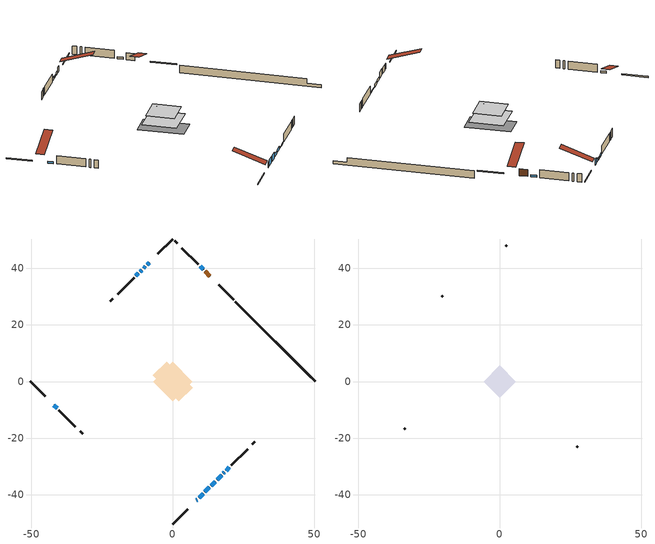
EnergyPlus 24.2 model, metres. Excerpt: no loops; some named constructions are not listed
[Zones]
conditioned space
 floor adiabatic (AdiabaticFloorConstruction): -6.93,0 0,6.93 6.93,0 0,-6.93 z0.61
 floor foundation (Slab1 construction): -7.06,2.19 -2.19,7.06 7.06,-2.19 2.19,-7.06 z-1.68
 wall outside (RimJoist1 construction): 0,-50.39 5.29,-45.1 / -50.39,0 -45.1,-5.29 / 0,50.39 -5.29,45.1 / 21.5,28.89 16.21,34.19 z0.61:0.91
 wall outside (AdiabaticWallConstruction 1): 13.14,37.25 11.44,38.95 z0.61:2.64
 wall outside (AdiabaticWallConstruction): 8.36,-42.03 8.65,-41.74 / -8.36,42.03 -9.07,41.33 z0.61:2.29; 9.3,-41.09 10.71,-39.69 / 11.36,-39.03 12.95,-37.45 z0.61:2.39; 10.79,39.61 9.65,40.74 / -42.03,-8.36 -40.9,-9.49 / -10.99,39.4 -11.53,38.86 z0.61:1.22; 13.6,-36.79 15,-35.39 / 15.66,-34.73 17.24,-33.15 z0.61:1.42; 17.9,-32.49 18.25,-32.14 z0.61:0.87; 18.91,-31.48 20.06,-30.33 z0.61:0.92; -9.72,40.67 -10.33,40.06 z0.61:1.53; -12.18,38.21 -13.03,37.36 z0.61:1.47
 wall outside (Wall1 construction): 20.72,-29.68 26.52,-23.87 / -40.24,-10.15 -34.44,-15.95 / -13.69,36.71 -19.49,30.9 / 9,41.4 3.19,47.2 z0.61:3.05
 wall outside (Wall4 construction): 28.19,-22.21 29.05,-21.34 / -32.77,-17.62 -31.91,-18.49 / -21.16,29.23 -22.03,28.37 / 1.53,48.87 0.66,49.74 z0.61:3.05
 wall foundation (FoundationWall1 construction): 22.16,28.23,-1.68 22.16,28.23,0.61 47.57,2.82,0.61 47.57,2.82,-0.74 50.39,0,-0.74 50.39,0,-1.68
 window (WindowConstruction 5): 8.36,-42.03 8.65,-41.74 z0.61:2.29
 window (WindowConstruction 3): 9.3,-41.09 10.71,-39.69 z0.61:2.39
 window (WindowConstruction 4): 11.36,-39.03 12.95,-37.45 z0.61:2.39
 window (WindowConstruction 9): 10.78,39.61 9.65,40.74 z0.61:1.22
 window (WindowConstruction 10): 13.6,-36.79 15,-35.39 z0.61:1.42
 window (WindowConstruction 11): 15.66,-34.73 17.24,-33.15 z0.61:1.42
 window (WindowConstruction 12): -42.03,-8.36 -40.9,-9.49 z0.61:1.22
 window (WindowConstruction 6): 17.9,-32.49 18.25,-32.14 z0.61:0.86
 window (WindowConstruction 7): 18.91,-31.48 20.06,-30.33 z0.61:0.91
 window (WindowConstruction 8): -8.36,42.03 -9.07,41.33 z0.61:2.29
 window (WindowConstruction): -9.72,40.67 -10.33,40.06 z0.61:1.52
 window (WindowConstruction 1): -10.99,39.4 -11.53,38.86 z0.61:1.22
 window (WindowConstruction 2): -12.19,38.21 -13.03,37.36 z0.61:1.47
 door (Door): 13.14,37.25 11.44,38.95 z0.61:2.64
 ceiling adiabatic (AdiabaticFloorConstruction): 0,-6.93 6.93,0 0,6.93 -6.93,0 z0.61
attic - vented
 floor to conditioned space (Floor1 construction Reversed): -5.71,0 0,5.71 5.71,0 0,-5.71 z3.05
 floor to conditioned space (Floor2 construction Reversed): -3.73,0 0,3.73 3.73,0 0,-3.73 z3.05
 wall outside (Wall2 construction): 27.18,-23.21 27.53,-22.86 / -33.78,-16.61 -33.43,-16.96 / -20.15,30.24 -20.5,29.89 / 2.53,47.86 2.18,48.21 z0.61:3.05
 roof outside (Roof1 construction): 7.7,-42.69,3.05 1.06,-36.05,6.18 -0.69,-37.8,6.18 5.95,-44.44,3.05; -42.69,-7.7,3.05 -36.05,-1.06,6.18 -37.8,0.69,6.18 -44.44,-5.95,3.05; -7.7,42.69,3.05 -1.06,36.05,6.18 0.69,37.8,6.18 -5.95,44.44,3.05; 13.8,36.59,3.05 7.15,29.95,6.18 8.9,28.2,6.18 15.55,34.84,3.05
[Material] Roughness=Rough; Thermal Absorptance=0.9
Name | Thickness {m} | Conductivity {W/m-K} | Density {kg/m3} | Specific Heat {J/kg-K} | Solar Absorptance | Visible Absorptance
ceiling loosefill ins | 0.169333 | 0.0480833 | 16.02 | 1046.75 | 0.7 | 0.7
ceiling stud and cavity | 0.1397 | 0.0901559 | 65.682 | 1177.47 | 0.7 | 0.7
ceiling stud and cavity 1 | 0.1397 | 0.511843 | 65.682 | 1177.47 | 0.7 | 0.7
gypsum board | 0.0127 | 0.160291 | 801 | 837.4 | 0.6 | 0.6
[Construction]
Floor1 construction: ceiling loosefill ins, ceiling stud and cavity, gypsum board
Floor2 construction: ceiling loosefill ins, ceiling stud and cavity 1, gypsum board
[Schedule:Day:Interval]
interior lighting schedule day: No, 01:00, 0.108182, 04:00, 0.0901515, 05:00, 0.0991667, 06:00, 0.162273, 07:00, 0.270455, 08:00, 0.342576, 10:00, 0.369621, 11:00, 0.351591, 12:00, 0.333561, 13:00, 0.324545, 14:00, 0.31553, 15:00, 0.333561, 16:00, 0.369621, 17:00, 0.450758, 18:00, 0.585985, 19:00, 0.775303, 20:00, 0.955606, 21:00, 0.991667, 22:00, 0.712197, 23:00, 0.360606, 24:00, 0.162273
interior lighting schedule day 1: No, 01:00, 0.100909, 04:00, 0.0840909, 05:00, 0.0925, 06:00, 0.151364, 07:00, 0.252273, 08:00, 0.319545, 10:00, 0.344773, 11:00, 0.327955, 12:00, 0.311136, 13:00, 0.302727, 14:00, 0.294318, 15:00, 0.311136, 16:00, 0.344773, 17:00, 0.420455, 18:00, 0.546591, 19:00, 0.723182, 20:00, 0.891364, 21:00, 0.925, 22:00, 0.664318, 23:00, 0.336364, 24:00, 0.151364
interior lighting schedule day 2: No, 01:00, 0.0927273, 04:00, 0.0772727, 05:00, 0.085, 06:00, 0.139091, 07:00, 0.231818, 08:00, 0.293636, 10:00, 0.316818, 11:00, 0.301364, 12:00, 0.285909, 13:00, 0.278182, 14:00, 0.270455, 15:00, 0.285909, 16:00, 0.316818, 17:00, 0.386364, 18:00, 0.502273, 19:00, 0.664545, 20:00, 0.819091, 21:00, 0.85, 22:00, 0.610455, 23:00, 0.309091, 24:00, 0.139091
interior lighting schedule day 3: No, 01:00, 0.0845455, 04:00, 0.0704545, 05:00, 0.0775, 06:00, 0.126818, 07:00, 0.211364, 08:00, 0.267727, 10:00, 0.288864, 11:00, 0.274773, 12:00, 0.260682, 13:00, 0.253636, 14:00, 0.246591, 15:00, 0.260682, 16:00, 0.288864, 17:00, 0.352273, 18:00, 0.457955, 19:00, 0.605909, 20:00, 0.746818, 21:00, 0.775, 22:00, 0.556591, 23:00, 0.281818, 24:00, 0.126818
interior lighting schedule day 4: No, 01:00, 0.0763636, 04:00, 0.0636364, 05:00, 0.07, 06:00, 0.114545, 07:00, 0.190909, 08:00, 0.241818, 10:00, 0.260909, 11:00, 0.248182, 12:00, 0.235455, 13:00, 0.229091, 14:00, 0.222727, 15:00, 0.235455, 16:00, 0.260909, 17:00, 0.318182, 18:00, 0.413636, 19:00, 0.547273, 20:00, 0.674545, 21:00, 0.7, 22:00, 0.502727, 23:00, 0.254545, 24:00, 0.114545
interior lighting schedule day 5: No, 01:00, 0.0727273, 04:00, 0.0606061, 05:00, 0.0666667, 06:00, 0.109091, 07:00, 0.181818, 08:00, 0.230303, 10:00, 0.248485, 11:00, 0.236364, 12:00, 0.224242, 13:00, 0.218182, 14:00, 0.212121, 15:00, 0.224242, 16:00, 0.248485, 17:00, 0.30303, 18:00, 0.393939, 19:00, 0.521212, 20:00, 0.642424, 21:00, 0.666667, 22:00, 0.478788, 23:00, 0.242424, 24:00, 0.109091
interior lighting schedule day 6: No, 01:00, 0.0745455, 04:00, 0.0621212, 05:00, 0.0683333, 06:00, 0.111818, 07:00, 0.186364, 08:00, 0.236061, 10:00, 0.254697, 11:00, 0.242273, 12:00, 0.229848, 13:00, 0.223636, 14:00, 0.217424, 15:00, 0.229848, 16:00, 0.254697, 17:00, 0.310606, 18:00, 0.403788, 19:00, 0.534242, 20:00, 0.658485, 21:00, 0.683333, 22:00, 0.490758, 23:00, 0.248485, 24:00, 0.111818
interior lighting schedule day 7: No, 01:00, 0.08, 04:00, 0.0666667, 05:00, 0.0733333, 06:00, 0.12, 07:00, 0.2, 08:00, 0.253333, 10:00, 0.273333, 11:00, 0.26, 12:00, 0.246667, 13:00, 0.24, 14:00, 0.233333, 15:00, 0.246667, 16:00, 0.273333, 17:00, 0.333333, 18:00, 0.433333, 19:00, 0.573333, 20:00, 0.706667, 21:00, 0.733333, 22:00, 0.526667, 23:00, 0.266667, 24:00, 0.12
interior lighting schedule day 8: No, 01:00, 0.0890909, 04:00, 0.0742424, 05:00, 0.0816667, 06:00, 0.133636, 07:00, 0.222727, 08:00, 0.282121, 10:00, 0.304394, 11:00, 0.289545, 12:00, 0.274697, 13:00, 0.267273, 14:00, 0.259848, 15:00, 0.274697, 16:00, 0.304394, 17:00, 0.371212, 18:00, 0.482576, 19:00, 0.638485, 20:00, 0.78697, 21:00, 0.816667, 22:00, 0.586515, 23:00, 0.29697, 24:00, 0.133636
interior lighting schedule day 9: No, 01:00, 0.0972727, 04:00, 0.0810606, 05:00, 0.0891667, 06:00, 0.145909, 07:00, 0.243182, 08:00, 0.30803, 10:00, 0.332348, 11:00, 0.316136, 12:00, 0.299924, 13:00, 0.291818, 14:00, 0.283712, 15:00, 0.299924, 16:00, 0.332348, 17:00, 0.405303, 18:00, 0.526894, 19:00, 0.697121, 20:00, 0.859242, 21:00, 0.891667, 22:00, 0.640379, 23:00, 0.324242, 24:00, 0.145909
interior lighting schedule day 10: No, 01:00, 0.105455, 04:00, 0.0878788, 05:00, 0.0966667, 06:00, 0.158182, 07:00, 0.263636, 08:00, 0.333939, 10:00, 0.360303, 11:00, 0.342727, 12:00, 0.325152, 13:00, 0.316364, 14:00, 0.307576, 15:00, 0.325152, 16:00, 0.360303, 17:00, 0.439394, 18:00, 0.571212, 19:00, 0.755758, 20:00, 0.931515, 21:00, 0.966667, 22:00, 0.694242, 23:00, 0.351515, 24:00, 0.158182
interior lighting schedule day 11: No, 01:00, 0.109091, 04:00, 0.0909091, 05:00, 0.1, 06:00, 0.163636, 07:00, 0.272727, 08:00, 0.345455, 10:00, 0.372727, 11:00, 0.354545, 12:00, 0.336364, 13:00, 0.327273, 14:00, 0.318182, 15:00, 0.336364, 16:00, 0.372727, 17:00, 0.454545, 18:00, 0.590909, 19:00, 0.781818, 20:00, 0.963636, 21:00, 1, 22:00, 0.718182, 23:00, 0.363636, 24:00, 0.163636
interior lighting schedule default day; occupants schedule default day; clothes dryer schedule default day; cooking range schedule default day; misc plug loads schedule default day; general water use schedule default day; heating setpoint default day; cooling setpoint default day; clothes dryer exhaust 0 schedule default day; cooling season schedule day; cooling season schedule day 2; cooling season schedule default day; exterior lighting schedule default day; natural vent schedule default day: No, 24:00, 0
occupants schedule day: No, 05:00, 0.426829, 06:00, 0.719512, 07:00, 1, 08:00, 0.670732, 09:00, 0.329268, 14:00, 0.170732, 15:00, 0.231707, 16:00, 0.329268, 17:00, 0.5, 18:00, 0.670732, 19:00, 0.829268, 21:00, 1, 22:00, 0.853659, 23:00, 0.646341, 24:00, 0.426829
clothes dryer schedule day; clothes dryer exhaust 0 schedule day: No, 01:00, 0.123457, 02:00, 0.0740741, 03:00, 0.0493827, 04:00, 0.0246914, 05:00, 0.0493827, 06:00, 0.0740741, 07:00, 0.197531, 08:00, 0.395062, 09:00, 0.592593, 10:00, 0.839506, 11:00, 0.962963, 12:00, 1, 13:00, 0.91358, 14:00, 0.82716, 15:00, 0.716049, 16:00, 0.753086, 17:00, 0.679012, 18:00, 0.666667, 20:00, 0.62963, 21:00, 0.641975, 22:00, 0.666667, 23:00, 0.54321, 24:00, 0.296296
cooking range schedule day: No, 05:00, 0.0597015, 06:00, 0.11194, 07:00, 0.171642, 08:00, 0.291045, 11:00, 0.343284, 12:00, 0.402985, 13:00, 0.462687, 14:00, 0.343284, 15:00, 0.291045, 16:00, 0.402985, 17:00, 0.567164, 18:00, 1, 19:00, 0.850746, 20:00, 0.432836, 21:00, 0.291045, 22:00, 0.231343, 23:00, 0.171642, 24:00, 0.11194
misc plug loads schedule day: No, 06:00, 0.705882, 07:00, 0.745098, 08:00, 0.803922, 15:00, 0.823529, 16:00, 0.862745, 17:00, 0.921569, 18:00, 0.980392, 19:00, 1, 20:00, 0.980392, 21:00, 0.941176, 22:00, 0.862745, 23:00, 0.784314, 24:00, 0.72549
general water use schedule day: No, 01:00, 0.315068, 03:00, 0.287671, 04:00, 0.342466, 05:00, 0.369863, 06:00, 0.520548, 07:00, 0.60274, 08:00, 0.534247, 10:00, 0.506849, 11:00, 0.465753, 14:00, 0.479452, 15:00, 0.534247, 16:00, 0.589041, 17:00, 0.69863, 18:00, 0.876712, 19:00, 0.890411, 20:00, 0.986301, 21:00, 1, 22:00, 0.863014, 23:00, 0.616438, 24:00, 0.465753
heating setpoint day: No, 07:00, 18, 23:00, 21, 24:00, 18
cooling setpoint day: No, 24:00, 25
cooling season schedule day 1: No, 24:00, 1
exterior lighting schedule day: No, 01:00, 0.566667, 03:00, 0.524167, 05:00, 0.495833, 06:00, 0.5525, 07:00, 0.623333, 08:00, 0.580833, 09:00, 0.439167, 10:00, 0.354167, 12:00, 0.34, 13:00, 0.354167, 14:00, 0.396667, 15:00, 0.425, 16:00, 0.495833, 17:00, 0.623333, 18:00, 0.793333, 19:00, 0.906667, 20:00, 0.963333, 21:00, 0.991667, 22:00, 0.920833, 23:00, 0.793333, 24:00, 0.665833
exterior lighting schedule day 1: No, 01:00, 0.528571, 03:00, 0.488929, 05:00, 0.4625, 06:00, 0.515357, 07:00, 0.581429, 08:00, 0.541786, 09:00, 0.409643, 10:00, 0.330357, 12:00, 0.317143, 13:00, 0.330357, 14:00, 0.37, 15:00, 0.396429, 16:00, 0.4625, 17:00, 0.581429, 18:00, 0.74, 19:00, 0.845714, 20:00, 0.898571, 21:00, 0.925, 22:00, 0.858929, 23:00, 0.74, 24:00, 0.621071
exterior lighting schedule day 10: No, 01:00, 0.552381, 03:00, 0.510952, 05:00, 0.483333, 06:00, 0.538571, 07:00, 0.607619, 08:00, 0.56619, 09:00, 0.428095, 10:00, 0.345238, 12:00, 0.331429, 13:00, 0.345238, 14:00, 0.386667, 15:00, 0.414286, 16:00, 0.483333, 17:00, 0.607619, 18:00, 0.773333, 19:00, 0.88381, 20:00, 0.939048, 21:00, 0.966667, 22:00, 0.897619, 23:00, 0.773333, 24:00, 0.649048
exterior lighting schedule day 11: No, 01:00, 0.571429, 03:00, 0.528571, 05:00, 0.5, 06:00, 0.557143, 07:00, 0.628571, 08:00, 0.585714, 09:00, 0.442857, 10:00, 0.357143, 12:00, 0.342857, 13:00, 0.357143, 14:00, 0.4, 15:00, 0.428571, 16:00, 0.5, 17:00, 0.628571, 18:00, 0.8, 19:00, 0.914286, 20:00, 0.971429, 21:00, 1, 22:00, 0.928571, 23:00, 0.8, 24:00, 0.671429
exterior lighting schedule day 2: No, 01:00, 0.485714, 03:00, 0.449286, 05:00, 0.425, 06:00, 0.473571, 07:00, 0.534286, 08:00, 0.497857, 09:00, 0.376429, 10:00, 0.303571, 12:00, 0.291429, 13:00, 0.303571, 14:00, 0.34, 15:00, 0.364286, 16:00, 0.425, 17:00, 0.534286, 18:00, 0.68, 19:00, 0.777143, 20:00, 0.825714, 21:00, 0.85, 22:00, 0.789286, 23:00, 0.68, 24:00, 0.570714
exterior lighting schedule day 3: No, 01:00, 0.442857, 03:00, 0.409643, 05:00, 0.3875, 06:00, 0.431786, 07:00, 0.487143, 08:00, 0.453929, 09:00, 0.343214, 10:00, 0.276786, 12:00, 0.265714, 13:00, 0.276786, 14:00, 0.31, 15:00, 0.332143, 16:00, 0.3875, 17:00, 0.487143, 18:00, 0.62, 19:00, 0.708571, 20:00, 0.752857, 21:00, 0.775, 22:00, 0.719643, 23:00, 0.62, 24:00, 0.520357
exterior lighting schedule day 4: No, 01:00, 0.4, 03:00, 0.37, 05:00, 0.35, 06:00, 0.39, 07:00, 0.44, 08:00, 0.41, 09:00, 0.31, 10:00, 0.25, 12:00, 0.24, 13:00, 0.25, 14:00, 0.28, 15:00, 0.3, 16:00, 0.35, 17:00, 0.44, 18:00, 0.56, 19:00, 0.64, 20:00, 0.68, 21:00, 0.7, 22:00, 0.65, 23:00, 0.56, 24:00, 0.47
exterior lighting schedule day 5: No, 01:00, 0.380952, 03:00, 0.352381, 05:00, 0.333333, 06:00, 0.371429, 07:00, 0.419048, 08:00, 0.390476, 09:00, 0.295238, 10:00, 0.238095, 12:00, 0.228571, 13:00, 0.238095, 14:00, 0.266667, 15:00, 0.285714, 16:00, 0.333333, 17:00, 0.419048, 18:00, 0.533333, 19:00, 0.609524, 20:00, 0.647619, 21:00, 0.666667, 22:00, 0.619048, 23:00, 0.533333, 24:00, 0.447619
exterior lighting schedule day 6: No, 01:00, 0.390476, 03:00, 0.36119, 05:00, 0.341667, 06:00, 0.380714, 07:00, 0.429524, 08:00, 0.400238, 09:00, 0.302619, 10:00, 0.244048, 12:00, 0.234286, 13:00, 0.244048, 14:00, 0.273333, 15:00, 0.292857, 16:00, 0.341667, 17:00, 0.429524, 18:00, 0.546667, 19:00, 0.624762, 20:00, 0.66381, 21:00, 0.683333, 22:00, 0.634524, 23:00, 0.546667, 24:00, 0.45881
exterior lighting schedule day 7: No, 01:00, 0.419048, 03:00, 0.387619, 05:00, 0.366667, 06:00, 0.408571, 07:00, 0.460952, 08:00, 0.429524, 09:00, 0.324762, 10:00, 0.261905, 12:00, 0.251429, 13:00, 0.261905, 14:00, 0.293333, 15:00, 0.314286, 16:00, 0.366667, 17:00, 0.460952, 18:00, 0.586667, 19:00, 0.670476, 20:00, 0.712381, 21:00, 0.733333, 22:00, 0.680952, 23:00, 0.586667, 24:00, 0.492381
exterior lighting schedule day 8: No, 01:00, 0.466667, 03:00, 0.431667, 05:00, 0.408333, 06:00, 0.455, 07:00, 0.513333, 08:00, 0.478333, 09:00, 0.361667, 10:00, 0.291667, 12:00, 0.28, 13:00, 0.291667, 14:00, 0.326667, 15:00, 0.35, 16:00, 0.408333, 17:00, 0.513333, 18:00, 0.653333, 19:00, 0.746667, 20:00, 0.793333, 21:00, 0.816667, 22:00, 0.758333, 23:00, 0.653333, 24:00, 0.548333
exterior lighting schedule day 9: No, 01:00, 0.509524, 03:00, 0.47131, 05:00, 0.445833, 06:00, 0.496786, 07:00, 0.560476, 08:00, 0.522262, 09:00, 0.394881, 10:00, 0.318452, 12:00, 0.305714, 13:00, 0.318452, 14:00, 0.356667, 15:00, 0.382143, 16:00, 0.445833, 17:00, 0.560476, 18:00, 0.713333, 19:00, 0.815238, 20:00, 0.86619, 21:00, 0.891667, 22:00, 0.827976, 23:00, 0.713333, 24:00, 0.59869
[Schedule:Week:Daily]
heating setpoint Week Rule - Jan1-Dec31: heating setpoint day, heating setpoint day, heating setpoint day, heating setpoint day, heating setpoint day, heating setpoint day, heating setpoint day, heating setpoint default day, heating setpoint default day, heating setpoint default day, heating setpoint default day, heating setpoint default day
cooling season schedule Week Rule - May27-Jun2: cooling season schedule day, cooling season schedule day, cooling season schedule day, cooling season schedule day, cooling season schedule day, cooling season schedule day 1, cooling season schedule day 1, cooling season schedule default day, cooling season schedule default day, cooling season schedule default day, cooling season schedule default day, cooling season schedule default day
cooling season schedule Week Rule - Jun3-Aug25: cooling season schedule day 1, cooling season schedule day 1, cooling season schedule day 1, cooling season schedule day 1, cooling season schedule day 1, cooling season schedule day 1, cooling season schedule day 1, cooling season schedule default day, cooling season schedule default day, cooling season schedule default day, cooling season schedule default day, cooling season schedule default day
cooling season schedule Week Rule - Aug26-Sep1: cooling season schedule day 1, cooling season schedule day 1, cooling season schedule day 1, cooling season schedule day 1, cooling season schedule day 1, cooling season schedule day 1, cooling season schedule day 2, cooling season schedule default day, cooling season schedule default day, cooling season schedule default day, cooling season schedule default day, cooling season schedule default day
cooling season schedule Week Rule - Sep2-Dec31: cooling season schedule day 2, cooling season schedule day 2, cooling season schedule day 2, cooling season schedule day 2, cooling season schedule day 2, cooling season schedule day 2, cooling season schedule day 2, cooling season schedule default day, cooling season schedule default day, cooling season schedule default day, cooling season schedule default day, cooling season schedule default day
exterior lighting schedule Week Rule - Oct7-Oct27: exterior lighting schedule day 9, exterior lighting schedule day 9, exterior lighting schedule day 9, exterior lighting schedule day 9, exterior lighting schedule day 9, exterior lighting schedule day 9, exterior lighting schedule day 9, exterior lighting schedule default day, exterior lighting schedule default day, exterior lighting schedule default day, exterior lighting schedule default day, exterior lighting schedule default day
exterior lighting schedule Week Rule - Oct28-Nov3: exterior lighting schedule day 9, exterior lighting schedule day 9, exterior lighting schedule day 9, exterior lighting schedule day 9, exterior lighting schedule day 10, exterior lighting schedule day 10, exterior lighting schedule day 10, exterior lighting schedule default day, exterior lighting schedule default day, exterior lighting schedule default day, exterior lighting schedule default day, exterior lighting schedule default day
exterior lighting schedule Week Rule - Nov4-Nov24: exterior lighting schedule day 10, exterior lighting schedule day 10, exterior lighting schedule day 10, exterior lighting schedule day 10, exterior lighting schedule day 10, exterior lighting schedule day 10, exterior lighting schedule day 10, exterior lighting schedule default day, exterior lighting schedule default day, exterior lighting schedule default day, exterior lighting schedule default day, exterior lighting schedule default day
exterior lighting schedule Week Rule - Nov25-Dec1: exterior lighting schedule day 10, exterior lighting schedule day 10, exterior lighting schedule day 10, exterior lighting schedule day 10, exterior lighting schedule day 10, exterior lighting schedule day 10, exterior lighting schedule day 11, exterior lighting schedule default day, exterior lighting schedule default day, exterior lighting schedule default day, exterior lighting schedule default day, exterior lighting schedule default day
exterior lighting schedule Week Rule - Dec2-Dec31: exterior lighting schedule day 11, exterior lighting schedule day 11, exterior lighting schedule day 11, exterior lighting schedule day 11, exterior lighting schedule day 11, exterior lighting schedule day 11, exterior lighting schedule day 11, exterior lighting schedule default day, exterior lighting schedule default day, exterior lighting schedule default day, exterior lighting schedule default day, exterior lighting schedule default day
natural vent schedule Week Rule - Jan1-Dec31: natural vent schedule default day, natural vent schedule default day, natural vent schedule default day, natural vent schedule default day, natural vent schedule default day, natural vent schedule default day, natural vent schedule default day, natural vent schedule default day, natural vent schedule default day, natural vent schedule default day, natural vent schedule default day, natural vent schedule default day
